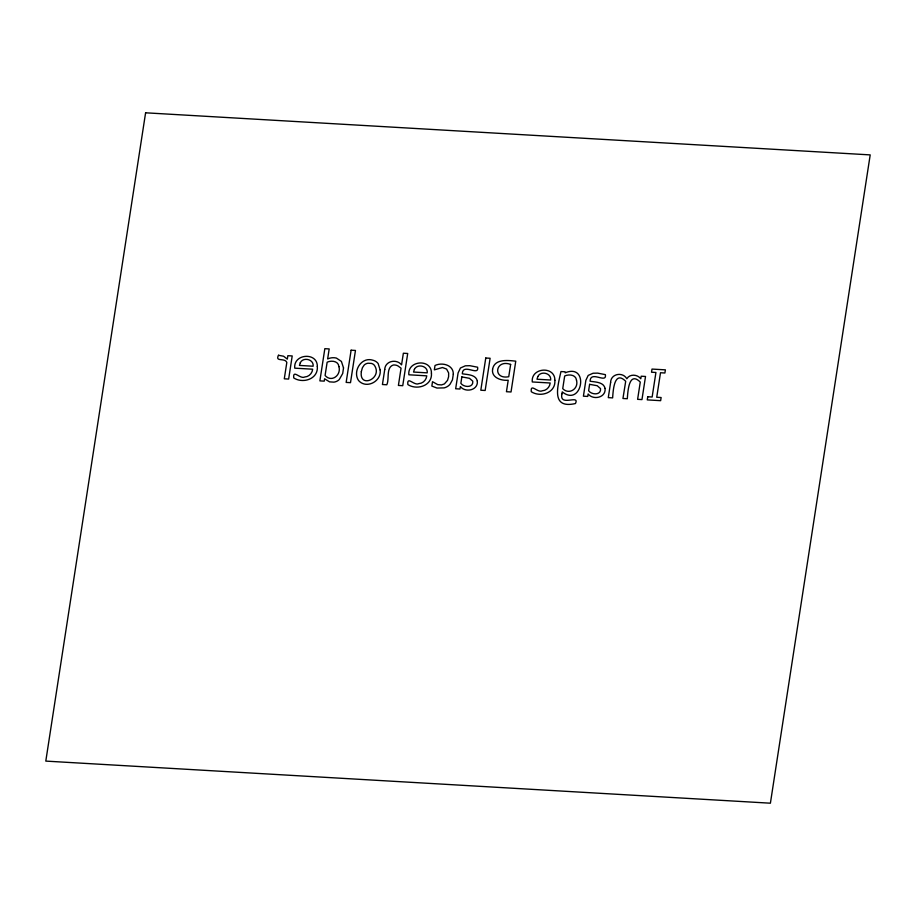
<?xml version="1.0" encoding="UTF-8"?>
<svg xmlns="http://www.w3.org/2000/svg" width="916" height="916" viewBox="0 0 916 916"><rect width="100%" height="100%" fill="white"/><g stroke="black" fill="none" stroke-linecap="round" stroke-linejoin="round"><path stroke-width="1.37" d="M576.508 380.197C578.912 388.876 568.939 395.174 562.722 388.659L564.68 375.972C568.836 374.072 575.889 374.541 576.508 380.197M477.316 381.022C478.404 390.216 465.465 393.101 460.37 386.552L459.981 389.014L455.664 388.773L458.092 372.949L460.439 367.992L465.328 365.816L469.874 365.702L477.602 367.213C479.286 376.808 462.637 362.541 462.328 373.808C467.446 374.69 475.931 374.484 477.316 381.022M605.075 388.441C606.152 397.636 593.225 400.521 588.118 393.972L587.74 396.433L583.412 396.193L585.851 380.369L588.198 375.411L593.087 373.236L597.633 373.121L605.362 374.633C607.033 384.228 590.396 369.961 590.087 381.228C595.205 382.109 603.69 381.903 605.075 388.441M338.931 366.64C341.393 375.32 331.443 382.796 325.088 375.503L327.149 362.175C331.363 360.251 338.451 360.915 338.931 366.64M361.328 371.633C358.992 388.957 382.751 378.583 374.633 365.679A6 5.221 -15.6 0 0 371.312 363.412L368.118 363.228A5.954 5.187 -15.6 0 0 364.19 365.072L362.392 367.751L361.328 371.633M561.92 393.891C559.058 407.322 580.206 393.949 575.42 403.555C551.26 409.017 557.352 387.582 560.97 371.553L565.069 371.793L565.161 372.801C589.858 362.782 582.164 407.883 562.229 391.865L561.92 393.891M492.59 369.194C491.194 377.793 501.418 380.896 508.208 380.232L506.445 391.716L511.025 391.979L515.765 361.167C508.025 360.32 494.503 358.591 492.59 369.194M453.317 374.14L452.447 379.842L450.031 384.273A10.191 8.862 -15.6 0 1 444.191 387.88L436.955 388.052L431.848 386.071L432.512 381.697L437.745 384.651L441.478 384.915L444.397 383.93L447.535 380.346L448.6 376.728L448.657 372.984L446.596 369.068L442.474 367.534L434.344 369.858L435.008 365.495C442.039 362.095 453.489 364.854 453.317 374.14M317.325 366.503C318.39 379.075 302.978 383.93 293.738 377.942C292.731 368.816 300.208 379.499 304.765 376.991C308.921 376.808 312.276 373.281 312.665 369.205L294.757 368.163C293.131 353.622 317.577 351.813 317.325 366.503M343.523 367.9L342.71 373.499L339.275 379.545A8.45 7.351 -15.6 0 1 333.916 382.144L329.577 381.869L324.585 378.777L324.23 381.136L319.879 380.884L324.837 348.675L329.188 348.927L327.642 358.946A11.954 10.408 -15.6 0 1 336.412 358.087L341.405 361.419L343.523 367.9M431.436 373.133C432.489 385.693 417.089 390.56 407.849 384.571C406.841 375.434 414.307 386.128 418.864 383.609C423.032 383.426 426.387 379.911 426.764 375.835L408.857 374.793C407.242 360.251 431.688 358.442 431.436 373.133M554.867 380.3C555.92 392.861 540.509 397.727 531.28 391.739C530.272 382.613 537.738 393.296 542.295 390.788C546.463 390.605 549.806 387.079 550.195 383.002L532.288 381.961C530.673 367.419 555.119 365.61 554.867 380.3M380.151 369.972C381.686 381.354 366.377 389.38 358.603 380.575C352.317 371.415 361.305 356.576 372.686 360.171A10.488 9.126 -15.6 0 1 378.136 363.526L380.151 369.972M145.598 112.805L45.8 761.104L770.402 803.195L870.2 154.896L145.598 112.805M278.487 355.271C274.8 362.312 284.762 357.458 286.822 362.404L284.292 378.812L288.643 379.064L292.204 355.946L287.853 355.694L287.326 359.129L283.582 356.232L278.487 355.271M351.114 350.198L346.156 382.407L350.507 382.659L355.465 350.45L351.114 350.198M384.743 369.503L382.43 384.514L386.781 384.766C389.563 379.327 385.773 367.396 393.296 365.015A7.557 6.572 -15.6 0 1 398.002 365.965L401.059 368.175L398.403 385.441L402.742 385.693L407.7 353.484L403.361 353.233L401.563 364.889C396.651 358.522 385.018 360.881 384.743 369.503M461.847 376.911L460.863 383.323C463.817 387.571 473.652 388.018 472.77 381.171L469.45 378.308L461.847 376.911M485.766 358.019L480.808 390.227L485.159 390.479L490.117 358.27L485.766 358.019M510.647 364.419L508.746 376.728C492.396 379.888 495.132 358.774 510.647 364.419M589.606 384.331L588.622 390.743C591.576 394.991 601.411 395.437 600.518 388.59L597.209 385.728L589.606 384.331M610.628 382.419L608.281 397.636L612.632 397.887C613.125 391.052 614.132 369.686 625.697 381.285L622.949 398.483L627.3 398.735C627.861 392.002 628.708 370.602 640.273 382.075L637.616 399.33L641.967 399.594L645.528 376.465L641.177 376.213L640.788 378.777C637.547 374.289 629.796 373.705 626.83 378.766C622.8 371.484 610.674 373.717 610.628 382.419M647.749 396.754L647.268 399.891L660.642 400.67L661.123 397.521L656.726 397.269L660.505 372.743L664.902 372.995L665.382 369.846L652.009 369.079L651.528 372.217L655.925 372.48L652.146 397.006L647.749 396.754M300.288 362.747L299.452 365.427L313.123 366.228C314.096 359.209 303.093 356.713 300.288 362.747M414.387 369.366L413.551 372.056L427.222 372.858C428.207 365.839 417.204 363.331 414.387 369.366M537.818 376.545L536.982 379.224L550.653 380.025C551.627 373.007 540.623 370.499 537.818 376.545"/></g></svg>
